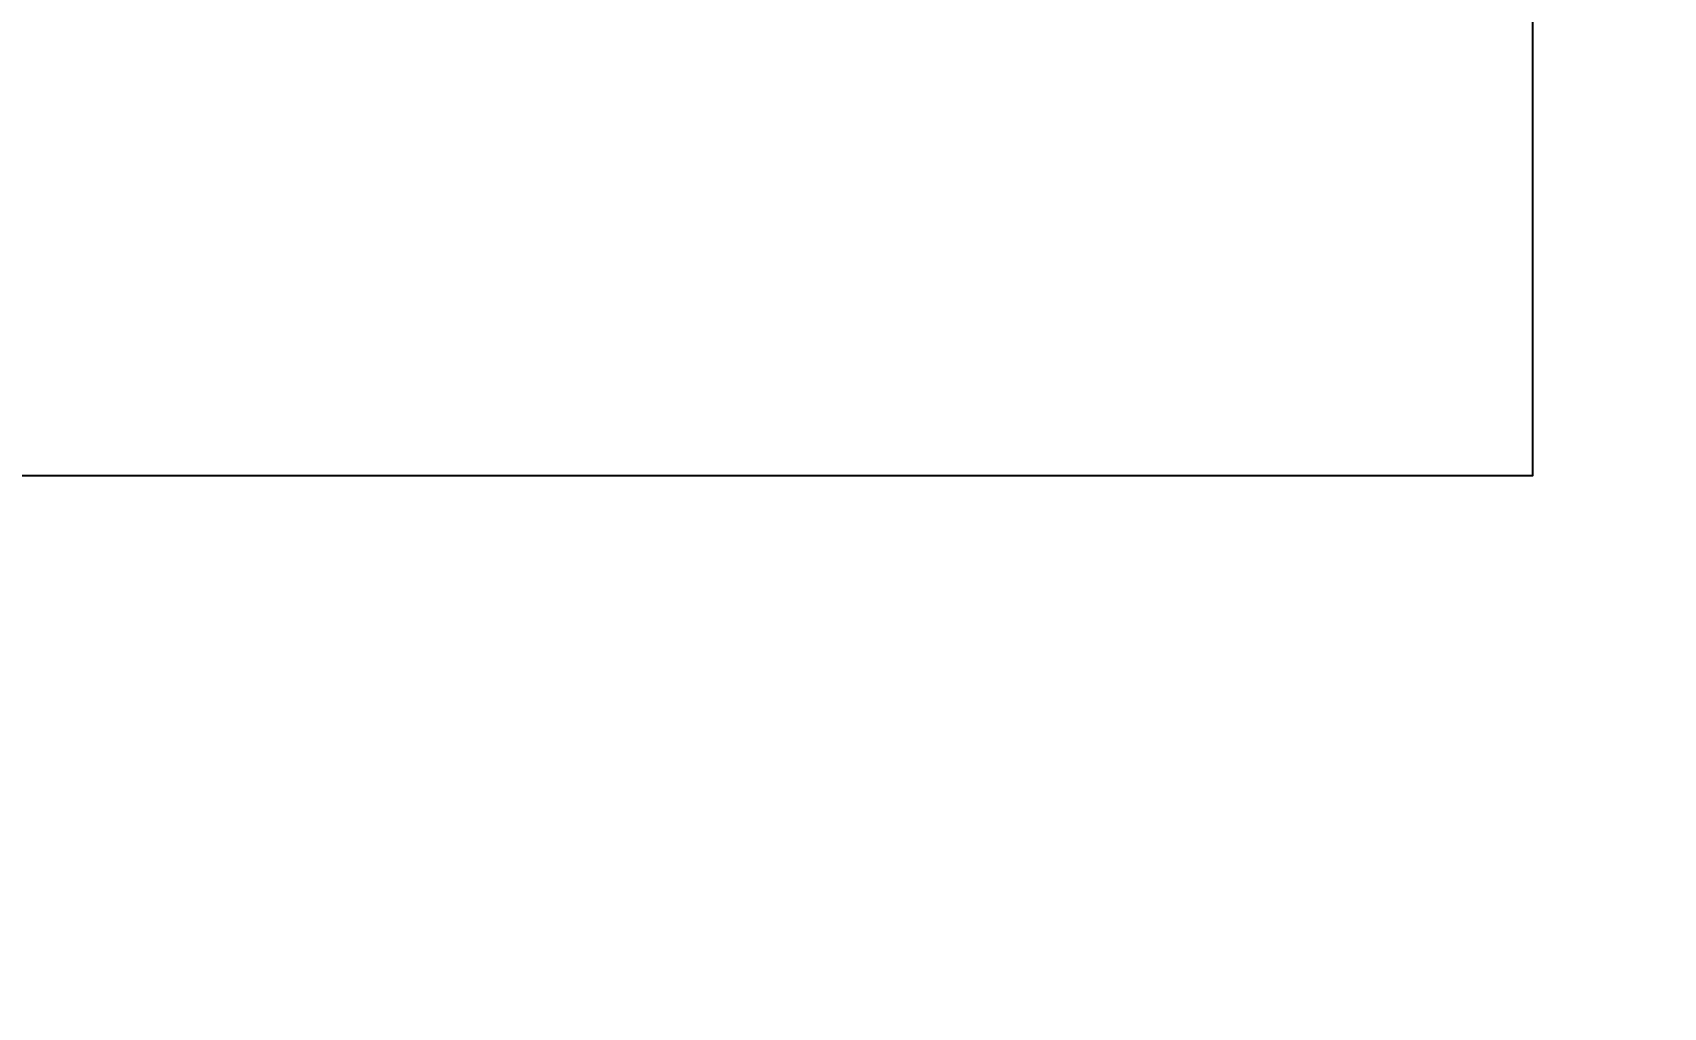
# Model space of a CAD drawing. Header units: inches. Extents: x -12 to 20935469, y -1604 to 24729220.
# Drawn here: x 20825129 to 20826335, y 24646695 to 24647416 of the extents above; entities that cross this region are included whole.
import ezdxf

# ---------------------------------------------------------------- set-up
doc = ezdxf.new("R2010")
doc.units = ezdxf.units.IN
doc.header["$LTSCALE"] = 0.03
doc.header["$MEASUREMENT"] = 0
doc.header["$PDMODE"] = 32
doc.header["$PDSIZE"] = 15
doc.styles.get("Standard").update_dxf_attribs({"font": 'timesbd.ttf'})
doc.dimstyles.new('arch grid', dxfattribs={"dimtxt": 250, "dimasz": 100, "dimexe": 10, "dimexo": 10, "dimgap": 0.09, "dimtad": 0, "dimdec": 0, "dimzin": 0, "dimdsep": 46, "dimtxsty": 'Standard', "dimblk": 'DOT', "dimcen": 50, "dimdle": 50, "dimclrd": 256, "dimclre": 256, "dimadec": 0, "dimazin": 0, "dimtfac": 1, "dimtdec": 0, "dimtofl": 0, "dimtmove": 0, "dimatfit": 3, "dimldrblk": 'DOT', "dimfxl": 200, "dimfxlon": 1, "dimtolj": 1, "dimtzin": 0, "dimlwd": -1, "dimlwe": -1, "dimarcsym": 1})

# ---------------------------------------------------------------- blocks, each defined once
blk = doc.blocks.new('_Oblique')
at = {"color": 0, "linetype": 'ByBlock', "lineweight": -2}
blk.add_line((-0.5, -0.5), (0.5, 0.5), dxfattribs=at)
blk = doc.blocks.new('*D363')
at = {"ltscale": 50, "transparency": 16777216}
for p, q in [((3479.2, 24649574.1), (3479.2, 24649400.8)), ((3479.4, 24649524.1), (3469.2, 24649524.1)), ((3479.4, 24649400.8), (3469.2, 24649400.8)), ((3479.2, 24649400.8), (3479.2, 8350.7))]:
    blk.add_line(p, q, dxfattribs=at)
at = {"layer": 'Defpoints', "color": 0, "ltscale": 50, "transparency": 16777216}
for p in [(20846678.2, 24649524.1), (3479.2, 24649400.8), (20846678.2, 24649400.8)]:
    blk.add_point(p, dxfattribs=at)
at = {"ltscale": 50, "transparency": 16777216, "xscale": 100, "yscale": 100, "zscale": 100}
for p, rotation in [((3479.2, 24649524.1), 90), ((3479.2, 24649400.8), 270)]:
    blk.add_blockref('_Oblique', p, dxfattribs=dict(at, rotation=rotation))
at = {"color": 0, "ltscale": 50, "transparency": 16777216, "insert": (3479.2, 3397.6), "char_height": 250, "attachment_point": 5, "rotation": 90}
blk.add_mtext('\\A1;{\\H8.57143x;300mm}', dxfattribs=at)
blk = doc.blocks.new('_Dot')
at = {"color": 0, "linetype": 'ByBlock', "lineweight": -2}
blk.add_line((-0.5, 0), (-1, 0), dxfattribs=at)
at = {"color": 0, "linetype": 'ByBlock', "const_width": 0.5}
blk.add_lwpolyline([(-0.25, 0, 1), (0.25, 0, 1)], format="xyb", close=True, dxfattribs=at)

msp = doc.modelspace()

# ---------------------------------------------------------------- linework, layer by layer
at = {"layer": 'Defpoints'}
msp.add_lwpolyline([(20823799.2, 24648546.8), (20826238.1, 24648546.8), (20826238.1, 24647088.2), (20823799.2, 24647088.2)], close=True, dxfattribs=at)

# ---------------------------------------------------------------- dimensions: what is measured, and where the dimension line sits
at = {"ltscale": 50}
dim = msp.add_linear_dim(base=(3479.2, 24649400.8), p1=(20846678.2, 24649524.1), p2=(20846678.2, 24649400.8), angle=90, text='{\\H8.57143x;300mm}', dimstyle='arch grid', override={"dimblk1": 'Oblique', "dimblk2": 'Oblique', "dimsah": 1, "dimfxl": 0.18}, dxfattribs=at)
dim.commit()
dim.dimension.update_dxf_attribs({"geometry": '*D363', "text_midpoint": (3479.2, 3397.6), "dimtype": 160})

doc.saveas('drawing.dxf')
